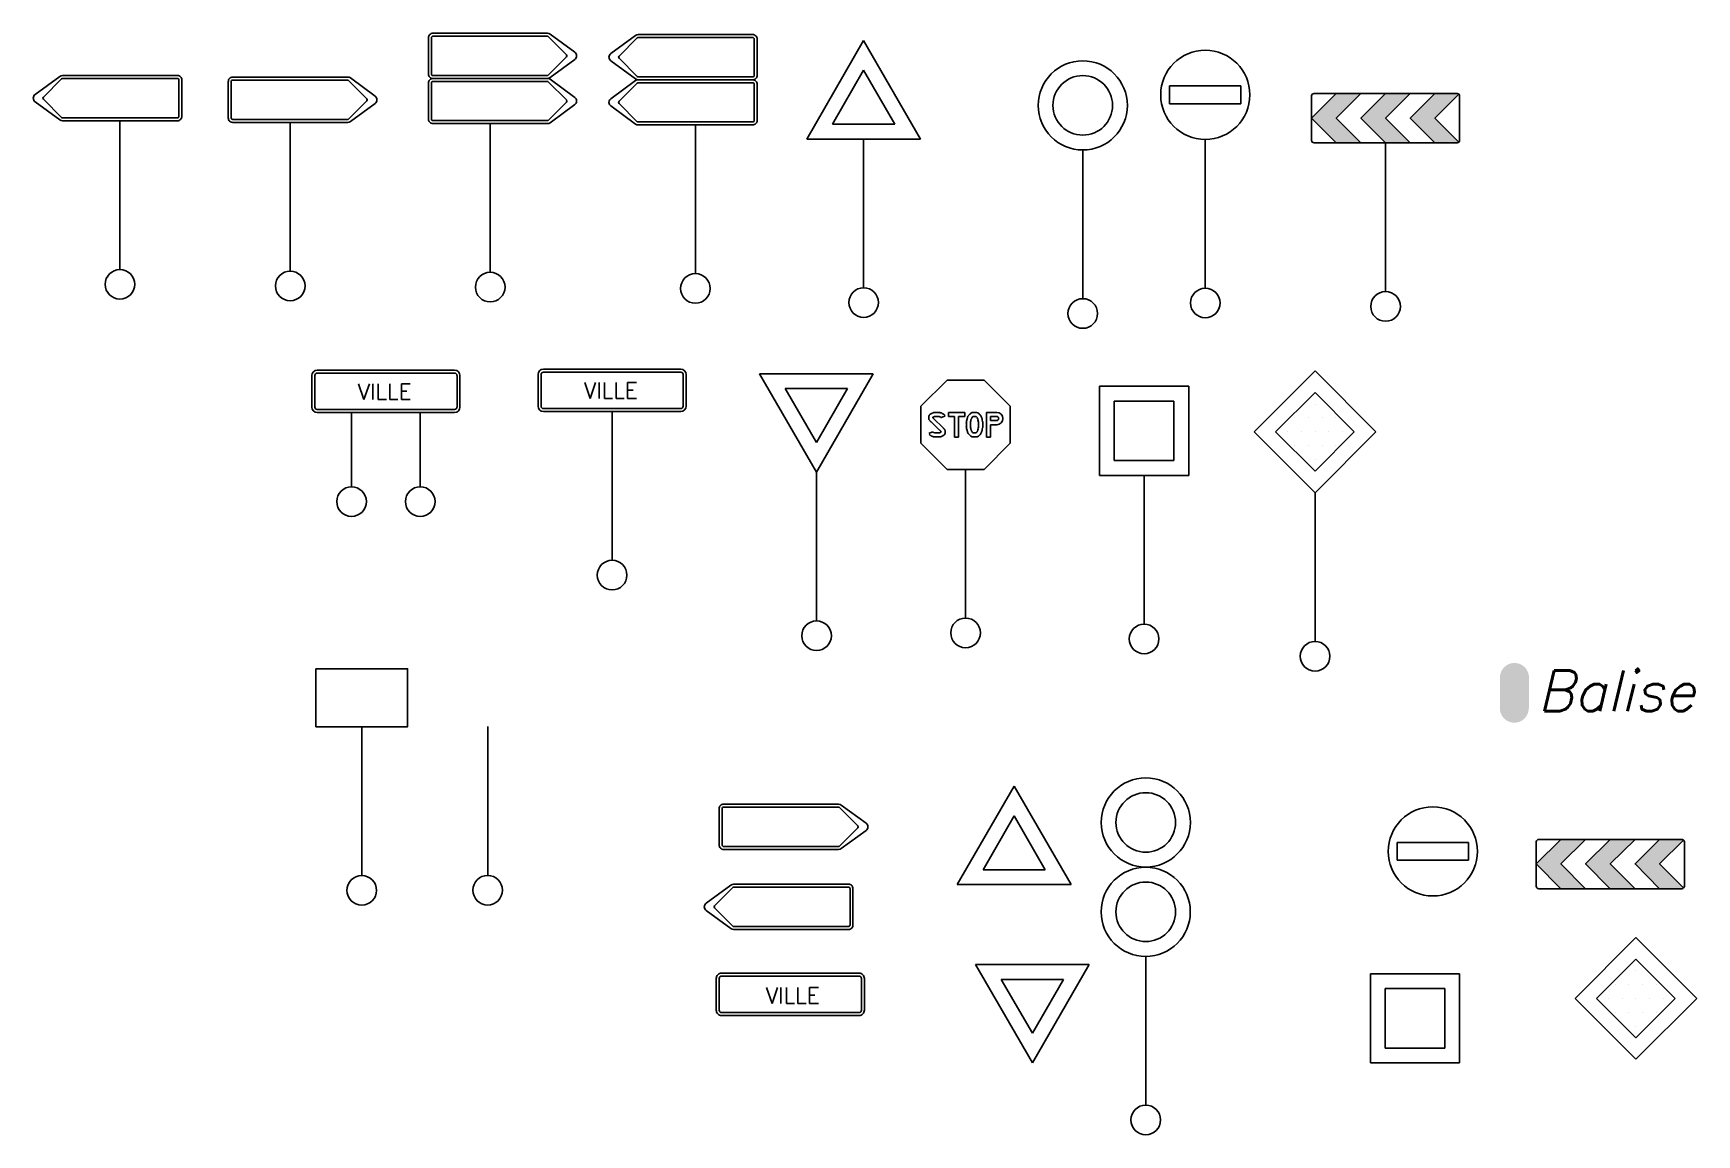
# Model space of a CAD drawing. Header units: metres. Extents: x 9606 to 9900, y 4805 to 4952.
# Drawn here: x 9860.92 to 9872.15, y 4926.67 to 4934.11 of the extents above; entities that cross this region are included whole.
import ezdxf
from ezdxf.enums import TextEntityAlignment as Align

# ---------------------------------------------------------------- set-up
doc = ezdxf.new("R2010")
doc.units = ezdxf.units.M
doc.header["$LTSCALE"] = 2
doc.layers.add('Signalisation Verticale', color=7, linetype='Continuous')
doc.layers.add('Signalisation Verticale Symbole', color=7, linetype='Continuous')
doc.styles.add('Cotation Alti', font='romans.shx', dxfattribs={"oblique": 13.5, "height": 0.28})
doc.styles.add('CovaSymbole', font='romans.shx')

# ---------------------------------------------------------------- blocks, each defined once
blk = doc.blocks.new('A$C686B3323')
for p, q in [((-0.384, 0.664), (0, 0)), ((0.383, 0.664), (-0.384, 0.664)), ((-0.211, 0.564), (0, 0.2)), ((0.21, 0.564), (-0.211, 0.564)), ((0, 0), (0.383, 0.664)), ((0, 0.2), (0.21, 0.564))]:
    blk.add_line(p, q)
at = {"linetype": 'Continuous'}
for p, q in [((-0.384, 0.664), (0.383, 0.664)), ((0, 0), (-0.384, 0.664)), ((0.383, 0.664), (0, 0))]:
    blk.add_line(p, q, dxfattribs=at)
blk = doc.blocks.new('A$C7F1306AA')
at = {"linetype": 'Continuous'}
for p, q in [((-0.384, 0), (0, 0.664)), ((0, 0.664), (0.384, 0)), ((0.384, 0), (-0.384, 0))]:
    blk.add_line(p, q, dxfattribs=at)
for p, q in [((-0.21, 0.1), (0, 0.464)), ((0, 0.464), (0.21, 0.1)), ((0.21, 0.1), (-0.21, 0.1))]:
    blk.add_line(p, q)
blk = doc.blocks.new('A$C1EA037C0')
at = {"linetype": 'Continuous'}
blk.add_circle((-0.045, 0.298), 0.301, dxfattribs=at)
blk.add_circle((-0.045, 0.298), 0.201)
blk = doc.blocks.new('A$C095A3EBC')
for p, q in [((0.301, 0.602), (-0.301, 0.602)), ((-0.301, 0.602), (-0.301, 0)), ((0.301, 0), (0.301, 0.602)), ((0.201, 0.502), (-0.201, 0.502)), ((-0.201, 0.502), (-0.201, 0.1)), ((0.201, 0.1), (0.201, 0.502)), ((-0.201, 0.1), (0.201, 0.1)), ((-0.301, 0), (0.301, 0))]:
    blk.add_line(p, q)
blk = doc.blocks.new('A$C11972DB6')
at = {"linetype": 'Continuous'}
h = blk.add_hatch(color=256, dxfattribs=at)
edge = h.paths.add_edge_path()
edge.add_line((0.333, 0.333), (0.483, 0.333))
edge.add_arc((0.483, 0.317), 0.0167, 405.0027, 450, ccw=False)
edge.add_line((0.495, 0.328), (0.333, 0.167))
edge.add_line((0.333, 0.167), (0.495, 0.005))
edge.add_arc((0.483, 0.017), 0.0167, 270, 314.9973, ccw=False)
edge.add_line((0.483, 0), (0.333, 0))
edge.add_line((0.333, 0), (0.167, 0.167))
edge.add_line((0.167, 0.167), (0.333, 0.333))
h.paths.add_polyline_path([(0.167, 0), (0, 0), (-0.167, 0.167), (0, 0.333), (0.167, 0.333), (0, 0.167)])
h.paths.add_polyline_path([(-0.167, 0), (-0.333, 0), (-0.5, 0.167), (-0.333, 0.333), (-0.167, 0.333), (-0.333, 0.167)])
for points in [[(-0.167, 0), (-0.333, 0), (-0.5, 0.167), (-0.333, 0.333), (-0.167, 0.333), (-0.333, 0.167)], [(0, 0), (-0.167, 0), (-0.333, 0.167), (-0.167, 0.333), (0, 0.333), (-0.167, 0.167)], [(0.167, 0), (0, 0), (-0.167, 0.167), (0, 0.333), (0.167, 0.333), (0, 0.167)], [(0.167, 0.333), (0, 0.167), (0.167, 0), (0.333, 0), (0.167, 0.167), (0.333, 0.333)]]:
    blk.add_lwpolyline(points, close=True, dxfattribs=at)
for points in [[(-0.5, 0.167), (-0.5, 0.017, 0.414214), (-0.483, 0), (-0.333, 0), (-0.5, 0.167), (-0.333, 0.333), (-0.483, 0.333, 0.414214), (-0.5, 0.317)], [(0.333, 0.333), (0.483, 0.333, -0.1989), (0.495, 0.328), (0.333, 0.167), (0.495, 0.005, -0.1989), (0.483, 0), (0.333, 0), (0.167, 0.167)]]:
    blk.add_lwpolyline(points, format="xyb", close=True, dxfattribs=at)
blk.add_lwpolyline([(0.495, 0.005), (0.333, 0.167), (0.495, 0.328, -0.198925), (0.5, 0.317), (0.5, 0.017, -0.198925), (0.495, 0.005)], format="xyb", dxfattribs=at)
blk = doc.blocks.new('A$C12351553')
at = {"linetype": 'Continuous'}
for p, q in [((0, 0.822), (-0.411, 0.411)), ((0.411, 0.411), (0, 0.822)), ((0, 0.676), (-0.266, 0.411)), ((0.265, 0.411), (0, 0.676)), ((0, 0.599), (0, 0.599)), ((-0.141, 0.505), (-0.141, 0.505)), ((-0.047, 0.505), (-0.047, 0.505)), ((0.047, 0.505), (0.047, 0.505)), ((0.141, 0.505), (0.141, 0.505)), ((-0.411, 0.411), (0, 0)), ((-0.266, 0.411), (0, 0.145)), ((-0.188, 0.411), (-0.188, 0.411)), ((-0.094, 0.411), (-0.094, 0.411)), ((0, 0.411), (0, 0.411)), ((0, 0), (0.411, 0.411)), ((0, 0.145), (0.265, 0.411)), ((0.094, 0.411), (0.094, 0.411)), ((0.188, 0.411), (0.188, 0.411)), ((-0.141, 0.316), (-0.141, 0.316)), ((-0.047, 0.316), (-0.047, 0.316)), ((0.047, 0.316), (0.047, 0.316)), ((0.141, 0.316), (0.141, 0.316)), ((0, 0.222), (0, 0.222))]:
    blk.add_line(p, q, dxfattribs=at)
blk = doc.blocks.new('A$C2924714C')
at = {"linetype": 'Continuous'}
for p, q in [((-0.241, 0.362), (0.241, 0.362)), ((-0.241, 0.241), (0.241, 0.241))]:
    blk.add_line(p, q, dxfattribs=at)
at = {"flags": 128}
for points in [[(-0.241, 0.241), (-0.241, 0.362)], [(0.241, 0.241), (0.241, 0.362)]]:
    blk.add_lwpolyline(points, dxfattribs=at)
at = {"linetype": 'Continuous'}
blk.add_circle((0, 0.301), 0.301, dxfattribs=at)
blk.add_circle((0, 0.301), 0.301, dxfattribs=at)
blk = doc.blocks.new('A$C36BD6973')
at = {"linetype": 'Continuous'}
for points in [[(0.388, 0), (-0.388, 0, -0.414214), (-0.418, 0.031), (-0.418, 0.276, -0.414214), (-0.388, 0.306), (0.388, 0.306, -0.159497), (0.406, 0.3), (0.573, 0.178, -0.506795), (0.573, 0.128), (0.406, 0.006, -0.159497)], [(0.388, 0.02), (-0.388, 0.02, -0.414214), (-0.398, 0.031), (-0.398, 0.276, -0.414214), (-0.388, 0.286), (0.388, 0.286, -0.159497), (0.394, 0.284), (0.517, 0.16, -0.412426), (0.517, 0.146), (0.394, 0.022, -0.159497)]]:
    blk.add_lwpolyline(points, format="xyb", close=True, dxfattribs=at)
blk = doc.blocks.new('A$C33B61DEA')
at = {"layer": 'Signalisation Verticale Symbole', "color": 0, "linetype": 'Continuous'}
for points in [[(-0.464, 0.286), (0.464, 0.286, -0.414214), (0.5, 0.25), (0.5, 0.036, -0.414214), (0.464, 0), (-0.464, 0, -0.414214), (-0.5, 0.036), (-0.5, 0.25, -0.414214)], [(-0.464, 0.266), (0.464, 0.266, -0.414214), (0.48, 0.25), (0.48, 0.036, -0.414214), (0.464, 0.02), (-0.464, 0.02, -0.414214), (-0.48, 0.036), (-0.48, 0.25, -0.414214)]]:
    blk.add_lwpolyline(points, format="xyb", close=True, dxfattribs=at)
blk = doc.blocks.new('A$C7864563A')
at = {"linetype": 'Continuous'}
for p, q in [((-0.732, 0.638), (-0.732, 0.852)), ((-0.712, 0.638), (-0.712, 0.852)), ((-0.696, 0.888), (0.232, 0.888)), ((-0.696, 0.868), (0.232, 0.868)), ((0.248, 0.852), (0.248, 0.638)), ((0.268, 0.852), (0.268, 0.638)), ((0.232, 0.622), (-0.696, 0.622)), ((0.232, 0.602), (-0.696, 0.602)), ((-0.464, 0.602), (-0.464, 0.1)), ((0, 0.602), (0, 0.1))]:
    blk.add_line(p, q, dxfattribs=at)
for centre in [(-0.464, 0), (0, 0)]:
    blk.add_circle(centre, 0.1)
for centre, radius, start, end in [((-0.696, 0.852), 0.0357, 90, 180), ((-0.696, 0.852), 0.0157, 90, 180), ((0.232, 0.852), 0.0357, 360, 90), ((0.232, 0.852), 0.0157, 360, 90), ((-0.696, 0.638), 0.0357, 180, 270), ((-0.696, 0.638), 0.0157, 180, 270), ((0.232, 0.638), 0.0157, 270, 0), ((0.232, 0.638), 0.0357, 270, 0)]:
    blk.add_arc(centre, radius, start, end, dxfattribs=at)
blk = doc.blocks.new('A$C75AC78A5')
at = {"linetype": 'Continuous'}
for p, q in [((-0.5, 1.14), (-0.5, 1.354)), ((-0.48, 1.14), (-0.48, 1.354)), ((-0.464, 1.39), (0.464, 1.39)), ((-0.464, 1.37), (0.464, 1.37)), ((0.48, 1.354), (0.48, 1.14)), ((0.5, 1.354), (0.5, 1.14)), ((0.464, 1.124), (-0.464, 1.124)), ((0.464, 1.104), (-0.464, 1.104)), ((0, 1.104), (0, 0.1))]:
    blk.add_line(p, q, dxfattribs=at)
blk.add_circle((0, 0), 0.1)
for centre, radius, start, end in [((-0.464, 1.354), 0.0357, 90, 180), ((-0.464, 1.354), 0.0157, 90, 180), ((0.464, 1.354), 0.0357, 360, 90), ((0.464, 1.354), 0.0157, 360, 90), ((-0.464, 1.14), 0.0357, 180, 270), ((-0.464, 1.14), 0.0157, 180, 270), ((0.464, 1.14), 0.0157, 270, 0), ((0.464, 1.14), 0.0357, 270, 0)]:
    blk.add_arc(centre, radius, start, end, dxfattribs=at)
blk = doc.blocks.new('A$C51B87BA8')
at = {"linetype": 'Continuous'}
for p, q in [((-0.125, 1.707), (-0.301, 1.53)), ((0.125, 1.707), (-0.125, 1.707)), ((0.301, 1.53), (0.125, 1.707)), ((-0.301, 1.53), (-0.301, 1.28)), ((-0.163, 1.453), (-0.138, 1.465)), ((-0.116, 1.488), (-0.116, 1.46)), ((-0.005, 1.488), (-0.116, 1.488)), ((-0.075, 1.46), (-0.116, 1.46)), ((-0.075, 1.46), (-0.075, 1.322)), ((-0.047, 1.46), (-0.047, 1.322)), ((-0.005, 1.46), (-0.047, 1.46)), ((-0.005, 1.488), (-0.005, 1.46)), ((0.141, 1.488), (0.168, 1.488)), ((0.141, 1.488), (0.141, 1.322)), ((0.21, 1.488), (0.168, 1.488)), ((0.21, 1.46), (0.168, 1.46)), ((0.168, 1.46), (0.168, 1.433)), ((0.301, 1.28), (0.301, 1.53)), ((-0.223, 1.358), (-0.248, 1.346)), ((-0.214, 1.445), (-0.154, 1.386)), ((0.033, 1.42), (0.033, 1.39)), ((0.088, 1.419), (0.088, 1.392)), ((0.21, 1.433), (0.168, 1.433)), ((0.21, 1.405), (0.168, 1.405)), ((0.168, 1.405), (0.168, 1.322)), ((-0.301, 1.28), (-0.125, 1.104)), ((-0.075, 1.322), (-0.047, 1.322)), ((0.125, 1.104), (0.301, 1.28)), ((0.141, 1.322), (0.168, 1.322)), ((-0.125, 1.104), (0.125, 1.104)), ((0, 1.104), (0, 0.1))]:
    blk.add_line(p, q, dxfattribs=at)
blk.add_circle((0, 0), 0.1)
for centre, radius, start, end in [((-0.208, 1.453), 0.0411, 159.2047, 173.8018), ((-0.233, 1.462), 0.0142, 134.2606, 159.2047), ((-0.208, 1.436), 0.0503, 126.9679, 134.2606), ((-0.204, 1.431), 0.0566, 120.0945, 126.9679), ((-0.183, 1.396), 0.0976, 116.0854, 120.0945), ((-0.207, 1.444), 0.0437, 110.0935, 116.0853), ((-0.211, 1.455), 0.032, 94.9988, 110.0935), ((-0.195, 1.27), 0.218, 89.2311, 94.9988), ((-0.195, 1.27), 0.191, 89.2311, 94.9988), ((-0.195, 1.241), 0.247, 84.7844, 89.2311), ((-0.195, 1.241), 0.22, 84.7844, 89.2311), ((-0.176, 1.454), 0.0326, 72.5173, 84.7844), ((-0.183, 1.432), 0.0562, 66.015, 72.5173), ((-0.19, 1.416), 0.0731, 60.3152, 66.015), ((-0.178, 1.437), 0.0489, 55.5792, 60.3152), ((-0.226, 1.367), 0.134, 52.7158, 55.5792), ((-0.153, 1.462), 0.0146, 35.7252, 52.7158), ((-0.174, 1.447), 0.0401, 25.5081, 35.7252), ((0.089, 1.423), 0.0819, 149.9704, 156.3136), ((0.053, 1.444), 0.0405, 137.2121, 149.9704), ((0.079, 1.42), 0.0756, 127.8772, 137.2121), ((0.072, 1.429), 0.0648, 119.3437, 127.8772), ((0.048, 1.472), 0.0158, 102.0319, 119.3437), ((0.052, 1.452), 0.00808, 93.0315, 167.9731), ((0.052, 1.452), 0.0357, 93.0315, 102.0319), ((0.059, 1.331), 0.157, 88.7426, 93.0315), ((0.059, 1.331), 0.129, 88.7426, 93.0315), ((0.058, 1.317), 0.143, 85.3618, 88.7426), ((0.058, 1.317), 0.171, 85.3618, 88.7426), ((0.057, 1.437), 0.0263, 52.0829, 58.3869), ((0.069, 1.445), 0.0147, 83.9776, 85.3618), ((0.069, 1.445), 0.0423, 78.5639, 85.3618), ((0.074, 1.469), 0.0178, 61.7315, 78.5639), ((0.057, 1.437), 0.0539, 52.0829, 61.7315), ((0.053, 1.433), 0.0594, 41.3861, 52.0829), ((0.066, 1.444), 0.0425, 28.7234, 41.3861), ((0.022, 1.42), 0.0921, 23.3622, 28.7234), ((0.21, 1.447), 0.0414, 270, 90), ((0.21, 1.447), 0.0138, 270, 90), ((-0.205, 1.452), 0.044, 173.8018, 189.4929), ((-0.235, 1.447), 0.0138, 189.4929, 217.662), ((-0.129, 1.529), 0.147, 217.662, 220.0004), ((-0.22, 1.452), 0.028, 219.9986, 225.3573), ((82.699, 85.418), 118.036, 225.35909, 225.36214), ((44.289, 46.519), 63.37, 225.36214, 225.3663), ((347.028, 353.154), 494.27, 225.3663, 225.37524), ((-0.217, 1.36), 0.00635, 202.5866, 206.7813), ((-0.223, 1.358), 0.000245, 206.7813, 228.2922), ((-0.218, 1.364), 0.00835, 228.2922, 234.755), ((-0.095, 1.561), 0.166, 220.0666, 221.5355), ((-0.208, 1.436), 0.0227, 126.9677, 129.5778), ((-0.198, 1.391), 0.0423, 234.755, 237.6263), ((-0.204, 1.431), 0.029, 120.0945, 126.9679), ((-0.097, 1.551), 0.231, 237.6263, 237.9472), ((-0.186, 1.48), 0.044, 221.5355, 225.3621), ((-0.203, 1.381), 0.0304, 237.9472, 238.8315), ((-0.207, 1.374), 0.0228, 238.8315, 243.1651), ((-0.183, 1.396), 0.07, 116.0854, 120.0945), ((-0.19, 1.407), 0.0601, 243.1651, 245.8354), ((-0.155, 1.512), 0.0892, 225.3621, 228.3566), ((-0.201, 1.385), 0.0354, 245.8354, 249.2662), ((-0.207, 1.444), 0.0161, 110.0935, 116.0853), ((-0.211, 1.455), 0.00439, 94.9988, 110.0935), ((-0.21, 1.361), 0.00995, 249.2662, 255.7398), ((-0.211, 1.356), 0.00478, 255.7398, 258.6509), ((-0.201, 1.405), 0.0551, 258.6508, 259.5084), ((-0.206, 1.38), 0.0288, 259.5084, 267.0078), ((-0.189, 1.708), 0.358, 267.0078, 269.1346), ((-0.19, 1.63), 0.279, 269.1346, 272.115), ((-0.18, 1.379), 0.0288, 272.1149, 281.4016), ((2.809, 4.396), 4.251, 225.3752, 225.4717), ((-0.176, 1.454), 0.00499, 72.5173, 84.7844), ((-0.184, 1.399), 0.0488, 281.4016, 282.5461), ((-0.183, 1.432), 0.0286, 66.015, 72.5173), ((-0.176, 1.358), 0.00699, 288.7402, 293.0894), ((-0.174, 1.353), 0.00167, 282.5461, 288.7402), ((-0.186, 1.382), 0.0332, 293.0894, 295.0842), ((-0.139, 1.4), 0.0481, 225.4717, 228.247), ((-0.193, 1.396), 0.0486, 295.0842, 298.0899), ((-0.19, 1.416), 0.0455, 60.3152, 66.015), ((-0.198, 1.333), 0.0416, 45.2526, 48.4661), ((-0.189, 1.39), 0.0414, 298.0899, 301.344), ((-1.276, 0.313), 1.525, 43.3446, 43.4488), ((-0.172, 1.359), 0.00509, 43.4488, 45.2526), ((-0.184, 1.381), 0.0313, 301.344, 303.5312), ((-0.178, 1.437), 0.0213, 55.5792, 60.3152), ((-0.235, 1.296), 0.093, 40.801, 43.3446), ((-0.23, 1.45), 0.114, 303.5312, 304.6787), ((-0.226, 1.367), 0.106, 53.9309, 55.5792), ((-0.173, 1.368), 0.0143, 304.6787, 308.2729), ((-0.164, 1.357), 0.000331, 308.273, 332.0792), ((-0.164, 1.357), 0.000144, 332.0792, 40.801), ((-0.174, 1.447), 0.0125, 25.5082, 28.0545), ((-0.232, 1.299), 0.117, 45.3621, 48.3566), ((-0.2, 1.331), 0.0716, 41.5355, 45.3621), ((-0.291, 1.25), 0.194, 40.0004, 41.5355), ((-0.207, 1.321), 0.0836, 37.662, 40.0004), ((-0.152, 1.363), 0.0138, 9.4929, 37.662), ((-0.178, 1.358), 0.0411, 339.2047, 353.8018), ((-0.181, 1.358), 0.044, 353.8018, 9.4929), ((0.056, 1.42), 0.0506, 167.9697, 179.267), ((0.122, 1.419), 0.117, 179.267, 186.6909), ((0.122, 1.392), 0.117, 173.3091, 180.7329), ((0.056, 1.391), 0.0506, 180.7329, 192.0303), ((0.527, 1.319), 0.532, 166.5447, 167.9697), ((0.527, 1.491), 0.532, 192.0303, 193.4553), ((0.073, 1.428), 0.0658, 162.4918, 166.5447), ((0.073, 1.383), 0.0658, 193.4553, 197.5082), ((0.093, 1.422), 0.0863, 156.3136, 162.4918), ((0.093, 1.389), 0.0863, 197.5082, 203.6864), ((0.089, 1.387), 0.0819, 203.6864, 210.0296), ((0.527, 1.319), 0.505, 166.5447, 167.9697), ((0.056, 1.42), 0.023, 167.9697, 179.267), ((0.056, 1.391), 0.023, 180.7329, 192.0303), ((0.527, 1.491), 0.505, 192.0303, 193.4553), ((0.073, 1.428), 0.0382, 162.4918, 166.5447), ((0.073, 1.383), 0.0382, 193.4553, 197.5082), ((0.093, 1.422), 0.0587, 156.3136, 162.4918), ((0.093, 1.389), 0.0587, 197.5082, 203.6864), ((0.089, 1.423), 0.0543, 149.9704, 156.3136), ((0.089, 1.387), 0.0543, 203.6864, 210.0296), ((0.053, 1.444), 0.0129, 137.2121, 149.9704), ((0.053, 1.367), 0.0129, 210.0296, 222.7879), ((0.079, 1.42), 0.048, 135.7718, 137.2121), ((0.079, 1.39), 0.048, 222.7879, 224.2282), ((0.052, 1.359), 0.00808, 192.0269, 266.9685), ((0.059, 1.48), 0.129, 266.9685, 271.2574), ((0.058, 1.494), 0.143, 271.2574, 274.6382), ((0.057, 1.373), 0.0263, 301.6131, 307.9171), ((0.069, 1.365), 0.0147, 274.6382, 276.0224), ((0.053, 1.433), 0.0318, 41.3861, 52.0829), ((0.053, 1.378), 0.0318, 307.9171, 318.6139), ((0.066, 1.366), 0.0149, 318.6139, 331.2766), ((0.022, 1.42), 0.0645, 23.3622, 28.7234), ((0.022, 1.39), 0.0645, 331.2766, 336.6378), ((0.027, 1.423), 0.0592, 17.8381, 23.3622), ((0.027, 1.388), 0.0592, 336.6378, 342.1619), ((0.039, 1.426), 0.047, 13.1223, 17.8381), ((0.039, 1.384), 0.047, 342.1619, 346.8776), ((-0.41, 1.322), 0.507, 11.362, 13.1223), ((-0.41, 1.489), 0.507, 346.8777, 348.638), ((0.068, 1.418), 0.0204, 1.6691, 11.362), ((0.068, 1.393), 0.0204, 348.638, 358.3309), ((0.022, 1.39), 0.0921, 331.2766, 336.6378), ((0.027, 1.423), 0.0868, 17.8381, 23.3622), ((0.027, 1.388), 0.0868, 336.6378, 342.1619), ((0.039, 1.426), 0.0746, 13.1223, 17.8381), ((0.039, 1.384), 0.0746, 342.1619, 346.8777), ((-0.41, 1.322), 0.535, 11.362, 13.1223), ((-0.41, 1.489), 0.535, 346.8777, 348.638), ((0.068, 1.418), 0.0481, 1.6691, 11.362), ((0.068, 1.393), 0.0481, 348.638, 358.3309), ((-0.025, 1.415), 0.141, 356.0173, 1.6691), ((-0.025, 1.396), 0.141, 358.3309, 3.9827), ((-0.233, 1.348), 0.0146, 215.7252, 232.7158), ((-0.161, 1.443), 0.134, 232.7158, 235.5792), ((-0.209, 1.373), 0.0489, 235.5792, 240.3152), ((-0.197, 1.394), 0.0731, 240.3152, 246.015), ((-0.203, 1.379), 0.0562, 246.015, 252.5173), ((-0.211, 1.356), 0.0326, 252.5173, 264.7844), ((-0.191, 1.57), 0.247, 264.7844, 269.2311), ((-0.191, 1.541), 0.218, 269.2311, 274.9988), ((-0.175, 1.355), 0.032, 274.9988, 290.0935), ((-0.179, 1.366), 0.0437, 290.0935, 296.0853), ((-0.203, 1.415), 0.0976, 296.0854, 300.0945), ((-0.182, 1.379), 0.0566, 300.0945, 306.9679), ((-0.179, 1.374), 0.0503, 306.9679, 314.2606), ((-0.153, 1.348), 0.0142, 314.2606, 339.2047), ((0.053, 1.367), 0.0405, 210.0296, 222.7879), ((0.079, 1.39), 0.0756, 222.7879, 232.1228), ((0.072, 1.382), 0.0648, 232.1228, 240.6563), ((0.048, 1.339), 0.0158, 240.6563, 257.9681), ((0.052, 1.359), 0.0357, 257.9681, 266.9685), ((0.059, 1.48), 0.157, 266.9685, 271.2574), ((0.058, 1.494), 0.171, 271.2574, 274.6382), ((0.069, 1.365), 0.0423, 274.6382, 281.4361), ((0.074, 1.341), 0.0178, 281.4361, 298.2685), ((0.057, 1.373), 0.0539, 298.2685, 307.9171), ((0.053, 1.378), 0.0594, 307.9171, 318.6139), ((0.066, 1.366), 0.0425, 318.6139, 331.2766)]:
    blk.add_arc(centre, radius, start, end, dxfattribs=at)
blk = doc.blocks.new('A$C06FF7E38')
for p, q in [((0.301, 1.706), (-0.301, 1.706)), ((-0.301, 1.706), (-0.301, 1.104)), ((0.301, 1.104), (0.301, 1.706)), ((0.201, 1.606), (-0.201, 1.606)), ((-0.201, 1.606), (-0.201, 1.204)), ((0.201, 1.204), (0.201, 1.606)), ((-0.201, 1.204), (0.201, 1.204)), ((-0.301, 1.104), (0.301, 1.104))]:
    blk.add_line(p, q)
at = {"linetype": 'Continuous'}
blk.add_line((0, 1.104), (0, 0.1), dxfattribs=at)
blk.add_circle((0, 0), 0.1)
blk = doc.blocks.new('A$C6EBD74CD')
at = {"linetype": 'Continuous'}
for p, q in [((0, 1.926), (-0.411, 1.515)), ((0.411, 1.515), (0, 1.926)), ((0, 1.78), (-0.266, 1.515)), ((0.265, 1.515), (0, 1.78)), ((0, 1.703), (0, 1.703)), ((-0.141, 1.609), (-0.141, 1.609)), ((-0.047, 1.609), (-0.047, 1.609)), ((0.047, 1.609), (0.047, 1.609)), ((0.141, 1.609), (0.141, 1.609)), ((-0.411, 1.515), (0, 1.104)), ((-0.266, 1.515), (0, 1.249)), ((-0.188, 1.515), (-0.188, 1.515)), ((-0.094, 1.515), (-0.094, 1.515)), ((0, 1.515), (0, 1.515)), ((0, 1.104), (0.411, 1.515)), ((0, 1.249), (0.265, 1.515)), ((0.094, 1.515), (0.094, 1.515)), ((0.188, 1.515), (0.188, 1.515)), ((-0.141, 1.42), (-0.141, 1.42)), ((-0.047, 1.42), (-0.047, 1.42)), ((0.047, 1.42), (0.047, 1.42)), ((0.141, 1.42), (0.141, 1.42)), ((0, 1.326), (0, 1.326)), ((0, 1.104), (0, 0.1))]:
    blk.add_line(p, q, dxfattribs=at)
blk.add_circle((0, 0), 0.1)
blk = doc.blocks.new('A$C0D356FE6')
at = {"linetype": 'Continuous'}
blk.add_line((0, 1.104), (0, 0.1), dxfattribs=at)
for points in [[(-0.388, 1.104), (0.388, 1.104, 0.414214), (0.418, 1.135), (0.418, 1.379, 0.414214), (0.388, 1.41), (-0.388, 1.41, 0.159497), (-0.406, 1.404), (-0.573, 1.282, 0.506795), (-0.573, 1.232), (-0.406, 1.11, 0.159497)], [(-0.388, 1.124), (0.388, 1.124, 0.414214), (0.398, 1.135), (0.398, 1.379, 0.414214), (0.388, 1.39), (-0.388, 1.39, 0.159497), (-0.394, 1.388), (-0.517, 1.264, 0.412426), (-0.517, 1.25), (-0.394, 1.126, 0.159497)]]:
    blk.add_lwpolyline(points, format="xyb", close=True, dxfattribs=at)
blk.add_circle((0, 0), 0.1)
blk = doc.blocks.new('A$C3815419B')
at = {"linetype": 'Continuous'}
blk.add_line((0, 1.104), (0, 0.1), dxfattribs=at)
for points in [[(0.388, 1.104), (-0.388, 1.104, -0.414214), (-0.418, 1.135), (-0.418, 1.379, -0.414214), (-0.388, 1.41), (0.388, 1.41, -0.159497), (0.406, 1.404), (0.573, 1.282, -0.506795), (0.573, 1.232), (0.406, 1.11, -0.159497)], [(0.388, 1.124), (-0.388, 1.124, -0.414214), (-0.398, 1.135), (-0.398, 1.379, -0.414214), (-0.388, 1.39), (0.388, 1.39, -0.159497), (0.394, 1.388), (0.517, 1.264, -0.412426), (0.517, 1.25), (0.394, 1.126, -0.159497)]]:
    blk.add_lwpolyline(points, format="xyb", close=True, dxfattribs=at)
blk.add_circle((0, 0), 0.1)
blk = doc.blocks.new('A$C5D264A61')
at = {"linetype": 'Continuous'}
blk.add_line((0, 1.104), (0, 0.1), dxfattribs=at)
for points in [[(0.386, 1.409), (-0.386, 1.409, -0.414214), (-0.417, 1.439), (-0.417, 1.683, -0.414214), (-0.386, 1.714), (0.386, 1.714, -0.159497), (0.404, 1.708), (0.571, 1.586, -0.506795), (0.571, 1.537), (0.404, 1.415, -0.159497)], [(0.386, 1.429), (-0.386, 1.429, -0.414214), (-0.397, 1.439), (-0.397, 1.683, -0.414214), (-0.386, 1.694), (0.386, 1.694, -0.159497), (0.392, 1.692), (0.515, 1.569, -0.412426), (0.515, 1.554), (0.392, 1.431, -0.159497)], [(0.386, 1.104), (-0.386, 1.104, -0.414214), (-0.417, 1.134), (-0.417, 1.378, -0.414214), (-0.386, 1.409), (0.386, 1.409, -0.159497), (0.404, 1.403), (0.571, 1.281, -0.506795), (0.571, 1.232), (0.404, 1.11, -0.159497)], [(0.386, 1.124), (-0.386, 1.124, -0.414214), (-0.397, 1.134), (-0.397, 1.378, -0.414214), (-0.386, 1.389), (0.386, 1.389, -0.159497), (0.392, 1.387), (0.515, 1.264, -0.412426), (0.515, 1.249), (0.392, 1.126, -0.159497)]]:
    blk.add_lwpolyline(points, format="xyb", close=True, dxfattribs=at)
blk.add_circle((0, 0), 0.1)
blk = doc.blocks.new('A$C4A8E1C1B')
at = {"linetype": 'Continuous'}
blk.add_line((0, 1.104), (0, 0.1), dxfattribs=at)
for points in [[(-0.386, 1.409), (0.386, 1.409, 0.414214), (0.417, 1.439), (0.417, 1.683, 0.414214), (0.386, 1.714), (-0.386, 1.714, 0.159497), (-0.404, 1.708), (-0.571, 1.586, 0.506795), (-0.571, 1.537), (-0.404, 1.415, 0.159497)], [(-0.386, 1.429), (0.386, 1.429, 0.414214), (0.397, 1.439), (0.397, 1.683, 0.414214), (0.386, 1.694), (-0.386, 1.694, 0.159497), (-0.392, 1.692), (-0.515, 1.569, 0.412426), (-0.515, 1.554), (-0.392, 1.431, 0.159497)], [(-0.386, 1.104), (0.386, 1.104, 0.414214), (0.417, 1.134), (0.417, 1.378, 0.414214), (0.386, 1.409), (-0.386, 1.409, 0.159497), (-0.404, 1.403), (-0.571, 1.281, 0.506795), (-0.571, 1.232), (-0.404, 1.11, 0.159497)], [(-0.386, 1.124), (0.386, 1.124, 0.414214), (0.397, 1.134), (0.397, 1.378, 0.414214), (0.386, 1.389), (-0.386, 1.389, 0.159497), (-0.392, 1.387), (-0.515, 1.264, 0.412426), (-0.515, 1.249), (-0.392, 1.126, 0.159497)]]:
    blk.add_lwpolyline(points, format="xyb", close=True, dxfattribs=at)
blk.add_circle((0, 0), 0.1)
blk = doc.blocks.new('A$C098A1F35')
at = {"linetype": 'Continuous'}
blk.add_line((0, 1.104), (0, 0.1), dxfattribs=at)
blk.add_circle((0, 1.405), 0.301, dxfattribs=at)
for centre, radius in [((0, 1.405), 0.201), ((0, 0), 0.1)]:
    blk.add_circle(centre, radius)
blk = doc.blocks.new('A$C1E734A3F')
at = {"linetype": 'Continuous'}
for p, q in [((-0.241, 1.466), (0.241, 1.466)), ((-0.241, 1.345), (0.241, 1.345)), ((0, 1.104), (0, 0.1))]:
    blk.add_line(p, q, dxfattribs=at)
at = {"flags": 128}
for points in [[(-0.241, 1.345), (-0.241, 1.466)], [(0.241, 1.345), (0.241, 1.466)]]:
    blk.add_lwpolyline(points, dxfattribs=at)
at = {"linetype": 'Continuous'}
blk.add_circle((0, 1.405), 0.301, dxfattribs=at)
blk.add_circle((0, 1.405), 0.301, dxfattribs=at)
blk.add_circle((0, 0), 0.1)
blk = doc.blocks.new('A$C053F2323')
at = {"linetype": 'Continuous'}
h = blk.add_hatch(color=256, dxfattribs=at)
edge = h.paths.add_edge_path()
edge.add_line((0.333, 1.437), (0.483, 1.437))
edge.add_arc((0.483, 1.421), 0.0167, 405.0027, 450, ccw=False)
edge.add_line((0.495, 1.432), (0.333, 1.271))
edge.add_line((0.333, 1.271), (0.495, 1.109))
edge.add_arc((0.483, 1.121), 0.0167, 270, 314.9973, ccw=False)
edge.add_line((0.483, 1.104), (0.333, 1.104))
edge.add_line((0.333, 1.104), (0.167, 1.271))
edge.add_line((0.167, 1.271), (0.333, 1.437))
h.paths.add_polyline_path([(0.167, 1.104), (0, 1.104), (-0.167, 1.271), (0, 1.437), (0.167, 1.437), (0, 1.271)])
h.paths.add_polyline_path([(-0.167, 1.104), (-0.333, 1.104), (-0.5, 1.271), (-0.333, 1.437), (-0.167, 1.437), (-0.333, 1.271)])
blk.add_line((0, 1.104), (0, 0.1), dxfattribs=at)
for points in [[(-0.167, 1.104), (-0.333, 1.104), (-0.5, 1.271), (-0.333, 1.437), (-0.167, 1.437), (-0.333, 1.271)], [(0, 1.104), (-0.167, 1.104), (-0.333, 1.271), (-0.167, 1.437), (0, 1.437), (-0.167, 1.271)], [(0.167, 1.104), (0, 1.104), (-0.167, 1.271), (0, 1.437), (0.167, 1.437), (0, 1.271)], [(0.167, 1.437), (0, 1.271), (0.167, 1.104), (0.333, 1.104), (0.167, 1.271), (0.333, 1.437)]]:
    blk.add_lwpolyline(points, close=True, dxfattribs=at)
for points in [[(-0.5, 1.271), (-0.5, 1.121, 0.414214), (-0.483, 1.104), (-0.333, 1.104), (-0.5, 1.271), (-0.333, 1.437), (-0.483, 1.437, 0.414214), (-0.5, 1.421)], [(0.333, 1.437), (0.483, 1.437, -0.1989), (0.495, 1.432), (0.333, 1.271), (0.495, 1.109, -0.1989), (0.483, 1.104), (0.333, 1.104), (0.167, 1.271)]]:
    blk.add_lwpolyline(points, format="xyb", close=True, dxfattribs=at)
blk.add_lwpolyline([(0.495, 1.109), (0.333, 1.271), (0.495, 1.432, -0.198925), (0.5, 1.421), (0.5, 1.121, -0.198925), (0.495, 1.109)], format="xyb", dxfattribs=at)
blk.add_circle((0, 0), 0.1)
blk = doc.blocks.new('A$C37673E19')
at = {"layer": 'Signalisation Verticale'}
for p, q in [((-0.384, 1.104), (0, 1.768)), ((0, 1.768), (0.384, 1.104)), ((-0.21, 1.204), (0, 1.568)), ((0, 1.568), (0.21, 1.204)), ((0.21, 1.204), (-0.21, 1.204)), ((0.384, 1.104), (-0.384, 1.104)), ((0, 1.104), (0, 0.1))]:
    blk.add_line(p, q, dxfattribs=at)
blk.add_circle((0, 0), 0.1, dxfattribs=at)
blk = doc.blocks.new('A$C2A7C7F2A')
at = {"linetype": 'Continuous'}
blk.add_line((0, 1.104), (0, 0.1), dxfattribs=at)
blk.add_circle((0, 0), 0.1)
blk = doc.blocks.new('A$C13F545AD')
at = {"layer": 'Signalisation Verticale'}
for p, q in [((-0.384, 1.768), (0, 1.104)), ((-0.384, 1.768), (0.383, 1.768)), ((0, 1.104), (-0.384, 1.768)), ((0, 1.104), (0.383, 1.768)), ((0.383, 1.768), (0, 1.104)), ((-0.211, 1.668), (0, 1.304)), ((0.21, 1.668), (-0.211, 1.668)), ((0, 1.304), (0.21, 1.668)), ((0, 1.104), (0, 0.1))]:
    blk.add_line(p, q, dxfattribs=at)
blk.add_circle((0, 0), 0.1, dxfattribs=at)
blk = doc.blocks.new('A$C616105DD')
at = {"layer": 'Signalisation Verticale'}
blk.add_lwpolyline([(-0.309, 1.496), (0.309, 1.496), (0.309, 1.104), (-0.309, 1.104)], close=True, dxfattribs=at)
blk.add_blockref('A$C2A7C7F2A', (0, 0), dxfattribs=at)

msp = doc.modelspace()

# ---------------------------------------------------------------- hatches: boundary and pattern name
at = {"layer": 'Signalisation Verticale Symbole'}
h = msp.add_hatch(color=256, dxfattribs=at)
edge = h.paths.add_edge_path()
edge.add_line((9871.013, 4929.55), (9871.014, 4929.758))
edge.add_arc((9870.916, 4929.758), 0.0979, 359.7228, 547.2652)
edge.add_line((9870.818, 4929.746), (9870.818, 4929.551))
edge.add_arc((9870.915, 4929.55), 0.0975, 179.7228, 359.7228)

# ---------------------------------------------------------------- block references
at = {"layer": 'Signalisation Verticale'}
for name, p in [('A$C5D264A61', (9864.002, 4932.393)), ('A$C4A8E1C1B', (9865.387, 4932.384)), ('A$C37673E19', (9866.523, 4932.289)), ('A$C1E734A3F', (9868.829, 4932.286)), ('A$C098A1F35', (9868.002, 4932.215)), ('A$C0D356FE6', (9861.503, 4932.412)), ('A$C3815419B', (9862.652, 4932.401)), ('A$C053F2323', (9870.046, 4932.263)), ('A$C7864563A', (9863.53, 4930.945)), ('A$C75AC78A5', (9864.825, 4930.449)), ('A$C6EBD74CD', (9869.57, 4929.901)), ('A$C13F545AD', (9866.205, 4930.04)), ('A$C51B87BA8', (9867.211, 4930.059)), ('A$C06FF7E38', (9868.416, 4930.018)), ('A$C616105DD', (9863.135, 4928.321)), ('A$C2A7C7F2A', (9863.985, 4928.322)), ('A$C098A1F35', (9868.427, 4926.771)), ('A$C33B61DEA', (9866.028, 4927.476))]:
    msp.add_blockref(name, p, dxfattribs=at)
for name, p, rotation in [('A$C7F1306AA', (9867.539, 4928.36), 359.9999999741534), ('A$C1EA037C0', (9868.427, 4928.478), 351.3744897343491), ('A$C36BD6973', (9865.966, 4928.597), 2.334537313969202e-08), ('A$C2924714C', (9870.365, 4928.283), 2.334537313969202e-08), ('A$C11972DB6', (9871.563, 4928.332), 359.9999999741534), ('A$C12351553', (9871.736, 4927.181), 359.9999999741534), ('A$C686B3323', (9867.662, 4927.156), 359.9999999741534), ('A$C095A3EBC', (9870.245, 4927.156), 359.9999999741534)]:
    msp.add_blockref(name, p, dxfattribs=dict(at, rotation=rotation))
at = {"layer": 'Signalisation Verticale', "xscale": -1, "rotation": 359.9999999533093}
msp.add_blockref('A$C36BD6973', (9866.033, 4928.057), dxfattribs=at)

# ---------------------------------------------------------------- texts
at = {"layer": 'Signalisation Verticale', "style": 'CovaSymbole'}
for p in [(9863.29, 4931.634), (9864.817, 4931.641), (9866.045, 4927.557)]:
    msp.add_text('VILLE', height=0.1073, rotation=0, dxfattribs=at).set_placement(p, align=Align.CENTER)
at = {"layer": 'Signalisation Verticale Symbole', "style": 'Cotation Alti', "oblique": 13.5}
msp.add_text('Balise', height=0.273, dxfattribs=at).set_placement((9871.071, 4929.531))

doc.saveas('drawing.dxf')
